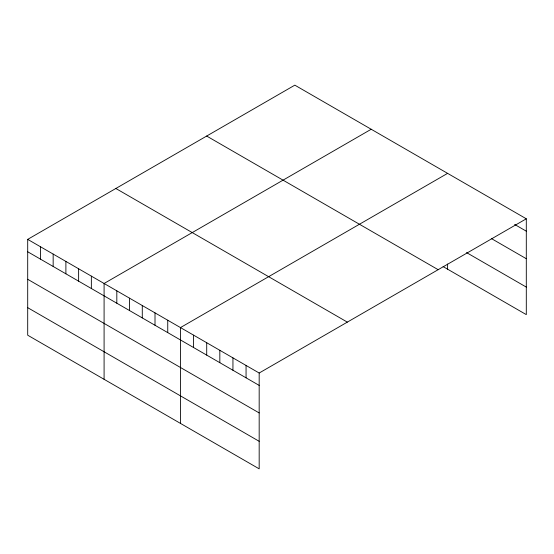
<?xml version="1.0" encoding="UTF-8"?>
<svg xmlns="http://www.w3.org/2000/svg" width="554" height="554" viewBox="0 0 554 554"><rect width="100%" height="100%" fill="white"/><g stroke="black" fill="none" stroke-linecap="round" stroke-linejoin="round"><path stroke-width="0.83" d="M27.7 239.376L259.175 373.022L259.175 468.843L27.7 335.205L27.7 239.376L294.825 85.157L526.3 218.795L526.3 314.624L443.103 266.592M371.208 129.255L104.09 283.482L104.09 379.303M447.597 173.36L180.472 327.58L180.472 423.408M259.175 373.022L526.3 218.795M514.638 224.453L526.3 231.184M491.322 238.525L526.3 258.718M466.544 252.589L526.3 287.09M206.67 136.049L438.152 269.694M115.848 188.485L347.33 322.123M27.7 251.765L259.175 385.404M27.7 279.299L259.175 412.938M27.7 307.671L259.175 441.309M447.597 264.023L447.597 269.182M246.059 365.446L246.059 377.835M232.943 357.877L232.943 370.259M219.827 350.301L219.827 362.683M206.711 342.725L206.711 355.114M193.588 335.156L193.588 347.538M167.744 320.233L167.744 332.615M155.009 312.878L155.009 325.267M142.281 305.531L142.281 317.913M129.553 298.184L129.553 310.565M116.818 290.829L116.818 303.218M91.355 276.127L91.355 288.516M78.626 268.78L78.626 281.162M65.891 261.433L65.891 273.815M53.163 254.078L53.163 266.467M40.428 246.731L40.428 259.113"/></g></svg>
